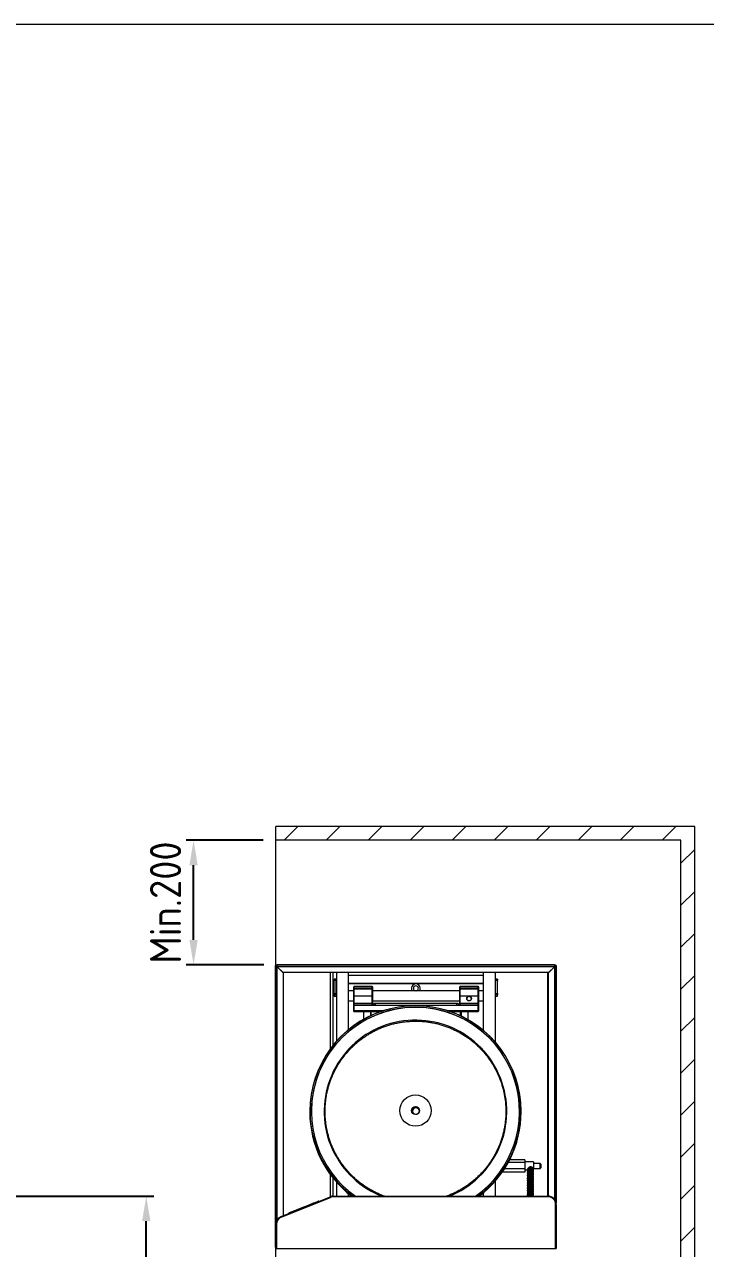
# Model space of a CAD drawing. Header units: millimetres. Extents: x 0 to 5860, y 0 to 4120.
# Drawn here: x 3118 to 4210, y 2156 to 4120 of the extents above; entities that cross this region are included whole.
import ezdxf

# ---------------------------------------------------------------- set-up
doc = ezdxf.new("R2010")
doc.units = ezdxf.units.MM
doc.layers.get('0').update_dxf_attribs({"lineweight": 15})
for name, color, linetype, lineweight in [('D', 3, 'Continuous', 13), ('F', 7, 'Continuous', 15), ('S', 4, 'Continuous', 15)]:
    doc.layers.add(name, color=color, linetype=linetype, lineweight=lineweight)
doc.styles.add('STU25', font='isocp2.shx')
doc.dimstyles.new('STU25', dxfattribs={"dimscale": 20, "dimtxt": 2.5, "dimasz": 2, "dimexe": 0.6, "dimexo": 1, "dimgap": 1, "dimtad": 1, "dimdsep": 46, "dimtxsty": 'STU25', "dimcen": 2, "dimazin": 2, "dimtfac": 1, "dimtmove": 0, "dimatfit": 3, "dimfxl": 0, "dimtolj": 1, "dimtzin": 0, "dimarcsym": 0})

# ---------------------------------------------------------------- blocks, each defined once
blk = doc.blocks.new('*D6')
at = {"layer": 'D', "color": 0, "lineweight": -2}
for p, q in [((3013.6, 2240.3), (3324.9, 2240.3)), ((3312.9, 1300.3), (3312.9, 2200.3)), ((3114.6, 1260.3), (3324.9, 1260.3))]:
    blk.add_line(p, q, dxfattribs=at)
at = {"layer": 'D', "color": 0}
for points in [[(3306.2, 2200.3), (3319.5, 2200.3), (3312.9, 2240.3)], [(3306.2, 1300.3), (3319.5, 1300.3), (3312.9, 1260.3)]]:
    blk.add_solid(points, dxfattribs=at)
at = {"layer": 'Defpoints', "color": 0}
for p in [(2993.6, 2240.3), (3312.9, 2240.3), (3094.6, 1260.3)]:
    blk.add_point(p, dxfattribs=at)
at = {"layer": 'D', "color": 0, "insert": (3267.9, 1750.3), "char_height": 50, "attachment_point": 5, "rotation": 90, "style": 'STU25'}
blk.add_mtext('\\A1;980', dxfattribs=at)
blk = doc.blocks.new('*D12')
at = {"layer": 'D', "color": 0, "lineweight": -2}
for p, q in [((3500.6, 2811.3), (3376.8, 2811.3)), ((3388.8, 2651.3), (3388.8, 2771.3)), ((3501.5, 2611.3), (3376.8, 2611.3))]:
    blk.add_line(p, q, dxfattribs=at)
at = {"layer": 'D', "color": 0}
for points in [[(3382.1, 2771.3), (3395.4, 2771.3), (3388.8, 2811.3)], [(3382.1, 2651.3), (3395.4, 2651.3), (3388.8, 2611.3)]]:
    blk.add_solid(points, dxfattribs=at)
at = {"layer": 'Defpoints', "color": 0}
for p in [(3388.8, 2811.3), (3520.6, 2811.3), (3521.5, 2611.3)]:
    blk.add_point(p, dxfattribs=at)
at = {"layer": 'D', "color": 0, "insert": (3343.8, 2711.3), "char_height": 50, "attachment_point": 5, "rotation": 90, "style": 'STU25'}
blk.add_mtext('\\A1;Min.200', dxfattribs=at)
blk = doc.blocks.new('GHSHWT')
at = {"color": 7, "linetype": 'Continuous', "lineweight": 15}
for p, q in [((3708.2, -2852.2), (3708.2, -2400.2)), ((3709.3, -2399), (3710.7, -2399)), ((3709.3, -2399), (3709.3, -2400)), ((3709.3, -2400), (3710.7, -2400)), ((3709.3, -2400.2), (3709.3, -2400)), ((3710.3, -2808.5), (3710.3, -2400.2)), ((3710.6, -2402.1), (3720.2, -2411.7)), ((4155.7, -2398.9), (3710.7, -2398.9)), ((3710.7, -2401), (3710.7, -2398.9)), ((3710.7, -2401), (4155.7, -2401)), ((3710.7, -2401.7), (3710.7, -2401)), ((4155.7, -2401.7), (3710.7, -2401.7)), ((3710.7, -2401.7), (3710.7, -2402)), ((3710.7, -2402), (4155.7, -2402)), ((3710.7, -2402.1), (3710.7, -2402)), ((3710.7, -2402.1), (3710.7, -2402.1)), ((3720.2, -2411.6), (3710.7, -2402.1)), ((3720.2, -2411.6), (3710.7, -2402.1)), ((4146.2, -2411.6), (3720.2, -2411.6)), ((4146.2, -2411.6), (3720.2, -2411.6)), ((3720.2, -2411.6), (3720.2, -2411.6)), ((3720.2, -2411.7), (3720.2, -2801.5)), ((3806.2, -2521.1), (3806.2, -2411.6)), ((3825.2, -2503), (3825.2, -2411.6)), ((4041.2, -2411.6), (4041.2, -2504)), ((4060.2, -2411.6), (4060.2, -2522.6)), ((4155.7, -2402.1), (4146.2, -2411.6)), ((4155.7, -2402.1), (4146.2, -2411.6)), ((4146.2, -2411.7), (4155.8, -2402.1)), ((4146.2, -2411.6), (4146.2, -2411.6)), ((4146.2, -2770.3), (4146.2, -2411.7)), ((4155.7, -2398.9), (4155.7, -2401)), ((4155.7, -2399), (4157.1, -2399)), ((4155.7, -2400), (4157.1, -2400)), ((4155.7, -2401), (4155.7, -2401.7)), ((4155.7, -2402), (4155.7, -2401.7)), ((4155.7, -2402), (4155.7, -2402.1)), ((4155.7, -2402.1), (4155.7, -2402.1)), ((4156.1, -2400.2), (4156.1, -2776.1)), ((4157.1, -2399), (4157.1, -2400)), ((4157.1, -2400), (4157.1, -2400.2)), ((4158.2, -2400.2), (4158.2, -2781.1)), ((3805.2, -2422.2), (3802.2, -2422.2)), ((3802.2, -2424.1), (3802.2, -2422.2)), ((3802.2, -2445.1), (3802.2, -2424.1)), ((3805.2, -2424.1), (3802.2, -2424.1)), ((3805.2, -2422.2), (3805.2, -2424.1)), ((3805.2, -2445.1), (3805.2, -2424.1)), ((3825.2, -2415.6), (4041.2, -2415.6)), ((3825.2, -2428.6), (4041.2, -2428.6)), ((4041.2, -2429.7), (3825.2, -2429.7)), ((3833.8, -2434.1), (3833.5, -2434.4)), ((3833.5, -2436.7), (3833.5, -2434.4)), ((3833.8, -2434.1), (3833.8, -2436.6)), ((3863.2, -2434.1), (3833.8, -2434.1)), ((3863.2, -2436.6), (3863.2, -2434.1)), ((3863.5, -2434.4), (3863.2, -2434.1)), ((3863.5, -2434.4), (3863.5, -2436.7)), ((4003.8, -2434.1), (4003.5, -2434.4)), ((4003.5, -2436.7), (4003.5, -2434.4)), ((4033.2, -2434.1), (4003.8, -2434.1)), ((4003.8, -2434.1), (4003.8, -2436.6)), ((4033.2, -2436.6), (4033.2, -2434.1)), ((4033.5, -2434.4), (4033.2, -2434.1)), ((4033.5, -2434.4), (4033.5, -2436.7)), ((4064.2, -2422.2), (4061.2, -2422.2)), ((4061.2, -2424.1), (4061.2, -2422.2)), ((4061.2, -2445.1), (4061.2, -2424.1)), ((4064.2, -2424.1), (4061.2, -2424.1)), ((4064.2, -2422.2), (4064.2, -2424.1)), ((4064.2, -2445.1), (4064.2, -2424.1)), ((3802.2, -2447.1), (3802.2, -2445.1)), ((3802.2, -2445.1), (3805.2, -2445.1)), ((3802.2, -2447.1), (3802.2, -2449.2)), ((3805.2, -2447.1), (3802.2, -2447.1)), ((3802.2, -2449.2), (3805.2, -2449.2)), ((3805.2, -2445.1), (3805.2, -2447.1)), ((3805.2, -2447.1), (3805.2, -2449.2)), ((3833.5, -2440.8), (3825.2, -2440.8)), ((3833.8, -2436.6), (3833.5, -2436.7)), ((3833.5, -2438.4), (3833.5, -2436.7)), ((3833.5, -2438.4), (3833.8, -2438.1)), ((3833.5, -2448.6), (3833.5, -2438.4)), ((3833.5, -2448.6), (3833.8, -2448.6)), ((3833.5, -2460.6), (3833.5, -2448.6)), ((3863.2, -2436.6), (3833.8, -2436.6)), ((3833.8, -2436.6), (3833.8, -2438.1)), ((3833.8, -2438.1), (3833.8, -2448.6)), ((3863.2, -2438.1), (3833.8, -2438.1)), ((3833.8, -2448.6), (3863.2, -2448.6)), ((3833.8, -2448.6), (3833.8, -2460.6)), ((3863.5, -2436.7), (3863.2, -2436.6)), ((3863.2, -2438.1), (3863.2, -2436.6)), ((3863.2, -2448.6), (3863.2, -2438.1)), ((3863.2, -2438.1), (3863.5, -2438.4)), ((3863.2, -2448.6), (3863.5, -2448.6)), ((3863.2, -2460.6), (3863.2, -2448.6)), ((3863.5, -2436.7), (3863.5, -2438.4)), ((3863.5, -2438.4), (3863.5, -2448.6)), ((4003.5, -2440.8), (3863.5, -2440.8)), ((3863.5, -2448.6), (3863.5, -2460.6)), ((4003.8, -2436.6), (4003.5, -2436.7)), ((4003.5, -2438.4), (4003.5, -2436.7)), ((4003.8, -2438.1), (4003.5, -2438.4)), ((4003.5, -2448.6), (4003.5, -2438.4)), ((4003.8, -2448.6), (4003.5, -2448.6)), ((4003.5, -2460.6), (4003.5, -2448.6)), ((4033.2, -2436.6), (4003.8, -2436.6)), ((4003.8, -2436.6), (4003.8, -2438.1)), ((4003.8, -2438.1), (4003.8, -2448.6)), ((4033.2, -2438.1), (4003.8, -2438.1)), ((4003.8, -2448.6), (4033.2, -2448.6)), ((4003.8, -2448.6), (4003.8, -2460.6)), ((4033.5, -2436.7), (4033.2, -2436.6)), ((4033.2, -2438.1), (4033.2, -2436.6)), ((4033.2, -2448.6), (4033.2, -2438.1)), ((4033.2, -2438.1), (4033.5, -2438.4)), ((4033.2, -2448.6), (4033.5, -2448.6)), ((4033.2, -2460.6), (4033.2, -2448.6)), ((4033.5, -2436.7), (4033.5, -2438.4)), ((4033.5, -2438.4), (4033.5, -2448.6)), ((4041.2, -2440.8), (4033.5, -2440.8)), ((4033.5, -2448.6), (4033.5, -2460.6)), ((4061.2, -2447.1), (4061.2, -2445.1)), ((4061.2, -2445.1), (4064.2, -2445.1)), ((4061.2, -2449.2), (4061.2, -2447.1)), ((4064.2, -2447.1), (4061.2, -2447.1)), ((4061.2, -2449.2), (4064.2, -2449.2)), ((4064.2, -2445.1), (4064.2, -2447.1)), ((4064.2, -2449.2), (4064.2, -2447.1)), ((3825.2, -2456.8), (3833.5, -2456.8)), ((3833.5, -2460.6), (3833.8, -2460.6)), ((3833.5, -2463.4), (3833.5, -2460.6)), ((3833.5, -2464.2), (3833.5, -2463.4)), ((3833.5, -2463.4), (3833.8, -2463.7)), ((3833.5, -2464.2), (3833.7, -2464)), ((3833.5, -2464.2), (3833.7, -2464.2)), ((3833.5, -2472.8), (3833.5, -2464.2)), ((3833.5, -2473.7), (3833.5, -2472.8)), ((3833.7, -2472.8), (3833.5, -2472.8)), ((3833.7, -2473), (3833.5, -2472.8)), ((3833.7, -2473.9), (3833.5, -2473.7)), ((3833.7, -2464), (4033.3, -2464)), ((3833.7, -2464.2), (3833.7, -2464)), ((4033.3, -2464.2), (3833.7, -2464.2)), ((3833.7, -2464.2), (3833.7, -2472.8)), ((3833.7, -2472.8), (3880.7, -2472.8)), ((3833.7, -2473), (3833.7, -2472.8)), ((3880.1, -2473), (3833.7, -2473)), ((3833.7, -2473), (3833.7, -2473.9)), ((3833.7, -2473.9), (3877.5, -2473.9)), ((3833.8, -2460.6), (3863.2, -2460.6)), ((3833.8, -2460.6), (3833.8, -2463.7)), ((3833.8, -2463.7), (3833.8, -2464)), ((3863.2, -2463.7), (3833.8, -2463.7)), ((3849.7, -2486.3), (3849.7, -2473.9)), ((3860.7, -2480.6), (3860.7, -2473.9)), ((3861.7, -2480.2), (3861.7, -2473.9)), ((3863.2, -2460.6), (3863.5, -2460.6)), ((3863.2, -2463.7), (3863.2, -2460.6)), ((3863.2, -2463.7), (3863.5, -2463.4)), ((3863.2, -2464), (3863.2, -2463.7)), ((3863.5, -2456.8), (4003.5, -2456.8)), ((3863.5, -2460.6), (3863.5, -2463.4)), ((3863.5, -2463), (3863.8, -2463)), ((3863.5, -2463), (3863.8, -2463)), ((3863.5, -2463.4), (3863.5, -2464)), ((3863.9, -2462.2), (3863.8, -2463.4)), ((3864.1, -2462), (3863.9, -2462.2)), ((3864.9, -2462), (3865.9, -2462)), ((3864.9, -2462), (3864.9, -2462.2)), ((3865.9, -2462.2), (3864.9, -2462.2)), ((3866, -2461.2), (3865.9, -2462)), ((3865.9, -2462), (3865.9, -2462.2)), ((3865.9, -2464), (3865.9, -2462.2)), ((3999, -2461.1), (3868, -2461.1)), ((3984.4, -2472.8), (4033.3, -2472.8)), ((4033.3, -2473), (3985.1, -2473)), ((3987.7, -2473.9), (4033.3, -2473.9)), ((4001, -2461.2), (4001, -2464)), ((4001, -2462), (4001.9, -2462)), ((4001.9, -2462.2), (4001, -2462.2)), ((4001.9, -2462), (4001.9, -2462.2)), ((4002.9, -2462.3), (4002.7, -2462.1)), ((4002.9, -2462.3), (4002.9, -2464)), ((4002.9, -2463), (4003.5, -2463)), ((4002.9, -2463), (4003.5, -2463)), ((4003.8, -2460.6), (4003.5, -2460.6)), ((4003.5, -2463.4), (4003.5, -2460.6)), ((4003.5, -2464), (4003.5, -2463.4)), ((4003.8, -2463.7), (4003.5, -2463.4)), ((4003.8, -2460.6), (4033.2, -2460.6)), ((4003.8, -2460.6), (4003.8, -2463.7)), ((4033.2, -2463.7), (4003.8, -2463.7)), ((4003.8, -2463.7), (4003.8, -2464)), ((4004.7, -2480.8), (4004.7, -2473.9)), ((4005.7, -2473.9), (4005.7, -2481.2)), ((4016.7, -2473.9), (4016.7, -2487)), ((4033.2, -2460.6), (4033.5, -2460.6)), ((4033.2, -2463.7), (4033.2, -2460.6)), ((4033.2, -2463.7), (4033.5, -2463.4)), ((4033.2, -2464), (4033.2, -2463.7)), ((4033.3, -2464), (4033.5, -2464.2)), ((4033.3, -2464.2), (4033.3, -2464)), ((4033.3, -2464.2), (4033.5, -2464.2)), ((4033.3, -2472.8), (4033.3, -2464.2)), ((4033.5, -2472.8), (4033.3, -2473)), ((4033.5, -2472.8), (4033.3, -2472.8)), ((4033.3, -2473), (4033.3, -2472.8)), ((4033.3, -2473.9), (4033.3, -2473)), ((4033.5, -2473.7), (4033.3, -2473.9)), ((4033.5, -2456.8), (4041.2, -2456.8)), ((4033.5, -2460.6), (4033.5, -2463.4)), ((4033.5, -2463.4), (4033.5, -2464.2)), ((4033.5, -2464.2), (4033.5, -2472.8)), ((4033.5, -2472.8), (4033.5, -2473.7)), ((3763.1, -2634), (3763.1, -2635.1)), ((4102.1, -2635.1), (4102.1, -2634)), ((4108.2, -2726.2), (4075.4, -2726.2)), ((4108.2, -2716.4), (4081.3, -2716.4)), ((4108.2, -2711.9), (4083.6, -2711.9)), ((4108.2, -2711.9), (4108.2, -2716.4)), ((4121.7, -2715.4), (4108.2, -2715.4)), ((4108.2, -2716.4), (4108.2, -2726.2)), ((4108.2, -2726.2), (4108.2, -2731.5)), ((4108.2, -2727.9), (4112.1, -2727.9)), ((4113.4, -2727.9), (4120.7, -2727.9)), ((4121.7, -2715.4), (4121.7, -2726.5)), ((4132.7, -2717.8), (4121.7, -2717.8)), ((4121.7, -2725.6), (4132.7, -2725.6)), ((4132.7, -2725.6), (4132.7, -2717.8)), ((4133.7, -2718.8), (4132.7, -2717.8)), ((4132.7, -2725.6), (4133.7, -2724.6)), ((4133.7, -2718.8), (4133.7, -2724.6)), ((3806.2, -2770.2), (3806.2, -2747.9)), ((4060.2, -2746.5), (4060.2, -2770.2)), ((4108.2, -2731.5), (4071.9, -2731.5)), ((4113.3, -2748), (4114.4, -2748.9)), ((3825.2, -2770.2), (3825.2, -2766.1)), ((4041.2, -2765.1), (4041.2, -2770.2)), ((4113.3, -2763.9), (4114.4, -2764.7)), ((3716.9, -2802.8), (3796, -2771.2)), ((3717.3, -2803.8), (3796.4, -2772.1)), ((3796.5, -2772.2), (3717.4, -2803.9)), ((3796.4, -2772.1), (3796, -2771.2)), ((4145.4, -2771.2), (3800.8, -2771.2)), ((3801.1, -2770.2), (4145, -2770.2)), ((4146.2, -2771.3), (4146.2, -2771.3)), ((4156.1, -2778.1), (4156.1, -2778.3)), ((4157.4, -2854.2), (4157.4, -2783.7)), ((4157.5, -2783.7), (4157.5, -2854.2)), ((4158.5, -2783.7), (4157.5, -2783.7)), ((4158.5, -2783.7), (4158.5, -2854.2)), ((3716.9, -2802.8), (3717.3, -2803.8)), ((3720.2, -2802.6), (3720.2, -2802.7)), ((3708.5, -2854.2), (3708.5, -2815.4)), ((3709.5, -2815.4), (3708.5, -2815.4)), ((3709.5, -2854.2), (3709.5, -2815.4)), ((3709.6, -2815.4), (3709.6, -2854.2)), ((3710.3, -2811.2), (3710.3, -2810.8)), ((3708.2, -2852.2), (3708.2, -2853.7)), ((3709.5, -2854.2), (3708.5, -2854.2)), ((3709.6, -2852.2), (3709.5, -2852.2)), ((3709.6, -2853.1), (3709.5, -2853.1)), ((3709.6, -2854.1), (3709.5, -2854.1)), ((3709.5, -2854.2), (3709.5, -2854.2)), ((3709.6, -2854.2), (4157.4, -2854.2)), ((3709.6, -2855.2), (3709.6, -2854.2)), ((4157.5, -2852.2), (4157.4, -2852.2)), ((4157.4, -2854.2), (4157.5, -2854.2)), ((4157.5, -2854.2), (4158.5, -2854.2))]:
    blk.add_line(p, q, dxfattribs=at)
at = {"color": 8, "linetype": 'Continuous', "lineweight": 15}
for p, q in [((3710.6, -2808.1), (3710.6, -2402.1)), ((3717.1, -2408.5), (3717.1, -2408.5)), ((3796.2, -2533.5), (3796.2, -2411.6)), ((3800.8, -2527.5), (3800.8, -2411.6)), ((4144.7, -2770.2), (4144.7, -2411.6)), ((4155.8, -2402.1), (4155.8, -2775.7)), ((3860.7, -2473.9), (3860.7, -2480.7)), ((3863.9, -2464), (3863.9, -2462.2)), ((3864.9, -2462.2), (3864.9, -2464)), ((3866, -2464), (3866, -2461.2)), ((3868, -2461.1), (3868, -2464)), ((3999, -2464), (3999, -2461.1)), ((4001.9, -2464), (4001.9, -2462.2)), ((4005.7, -2481.2), (4005.7, -2473.9)), ((3796.2, -2771.1), (3796.2, -2735.6)), ((3800.8, -2770.2), (3800.8, -2741.6)), ((3796.2, -2772.3), (3796.2, -2772.2)), ((4155.8, -2777.5), (4155.8, -2777.7)), ((3710.6, -2810.4), (3710.6, -2810.1)), ((3708.5, -2852.2), (3708.2, -2852.2)), ((3708.2, -2853.7), (3708.5, -2853.7)), ((3709.5, -2852.2), (3709.6, -2852.2)), ((4157.4, -2852.2), (4157.5, -2852.2))]:
    blk.add_line(p, q, dxfattribs=at)
at = {"color": 7, "linetype": 'Continuous', "lineweight": 15, "flags": 128}
for points in [[(3710.7, -2401.8), (3710.5, -2401.7), (3710.3, -2401.7)], [(3846.4, -2473.2), (3846.5, -2473.2), (3847, -2473.1), (3847.7, -2473.1), (3848.5, -2473.1), (3849.3, -2473.1), (3849.9, -2473.1), (3850.4, -2473.2), (3850.6, -2473.2), (3850.4, -2473.2), (3849.9, -2473.3), (3849.3, -2473.3), (3848.5, -2473.3), (3847.7, -2473.3), (3847, -2473.3), (3846.5, -2473.2), (3846.4, -2473.2)], [(3846.4, -2473.7), (3846.5, -2473.6), (3847, -2473.6), (3847.7, -2473.6), (3848.5, -2473.6), (3849.3, -2473.6), (3849.9, -2473.6), (3850.4, -2473.6), (3850.6, -2473.7), (3850.4, -2473.7), (3849.9, -2473.7), (3849.3, -2473.7), (3848.5, -2473.7), (3847.7, -2473.7), (3847, -2473.7), (3846.5, -2473.7), (3846.4, -2473.7)], [(4016.4, -2473.2), (4016.5, -2473.2), (4017, -2473.1), (4017.7, -2473.1), (4018.5, -2473.1), (4019.3, -2473.1), (4019.9, -2473.1), (4020.4, -2473.2), (4020.6, -2473.2), (4020.4, -2473.2), (4019.9, -2473.3), (4019.3, -2473.3), (4018.5, -2473.3), (4017.7, -2473.3), (4017, -2473.3), (4016.5, -2473.2), (4016.4, -2473.2)], [(4016.4, -2473.7), (4016.5, -2473.6), (4017, -2473.6), (4017.7, -2473.6), (4018.5, -2473.6), (4019.3, -2473.6), (4019.9, -2473.6), (4020.4, -2473.6), (4020.6, -2473.7), (4020.4, -2473.7), (4019.9, -2473.7), (4019.3, -2473.7), (4018.5, -2473.7), (4017.7, -2473.7), (4017, -2473.7), (4016.5, -2473.7), (4016.4, -2473.7)], [(3986.6, -2770.2), (3993, -2767.5), (3999.4, -2764.4), (4005.8, -2761), (4011.9, -2757.2), (4017.9, -2753.2), (4023.6, -2748.9), (4029.1, -2744.3), (4034.4, -2739.4), (4039.5, -2734.3), (4044.2, -2728.9), (4048.8, -2723.3), (4053, -2717.5), (4056.9, -2711.5), (4060.6, -2705.3), (4063.9, -2699), (4067, -2692.5), (4069.7, -2685.8), (4072, -2679), (4074.1, -2672.1), (4075.8, -2665.2), (4077.1, -2658.1), (4078.1, -2651), (4078.8, -2643.8), (4079.1, -2636.7), (4079, -2629.5), (4078.6, -2622.3), (4077.8, -2615.2), (4076.7, -2608.1), (4075.3, -2601), (4073.5, -2594.1), (4071.3, -2587.2), (4068.8, -2580.5), (4066, -2573.9), (4062.9, -2567.4), (4059.5, -2561.1), (4055.7, -2554.9), (4051.7, -2549), (4047.4, -2543.3), (4042.8, -2537.7), (4037.9, -2532.5), (4032.8, -2527.4), (4027.4, -2522.6), (4021.8, -2518.1), (4016, -2513.9), (4010, -2509.9), (4003.8, -2506.3), (3997.4, -2503), (3990.9, -2499.9), (3984.2, -2497.2), (3977.5, -2494.9), (3970.6, -2492.8), (3963.6, -2491.2), (3956.5, -2489.8), (3949.4, -2488.8), (3942.2, -2488.2), (3935, -2487.9), (3927.9, -2487.9), (3920.7, -2488.3), (3913.5, -2489.1), (3906.4, -2490.2), (3899.4, -2491.6), (3892.4, -2493.4), (3885.6, -2495.6), (3878.8, -2498.1), (3872.2, -2500.9), (3865.7, -2504), (3859.4, -2507.4), (3853.2, -2511.1), (3847.3, -2515.2), (3841.6, -2519.5), (3836, -2524.1), (3830.7, -2529), (3825.7, -2534.1), (3820.9, -2539.5), (3816.4, -2545), (3812.2, -2550.8), (3808.2, -2556.8), (3804.6, -2563), (3801.2, -2569.4), (3798.2, -2575.9), (3795.5, -2582.6), (3793.1, -2589.4), (3791.1, -2596.2), (3789.4, -2603.2), (3788, -2610.3), (3787, -2617.4), (3786.4, -2624.5), (3786.1, -2631.7), (3786.2, -2638.9), (3786.6, -2646.1), (3787.3, -2653.2), (3788.4, -2660.3), (3789.9, -2667.4), (3791.7, -2674.3), (3793.8, -2681.2), (3796.3, -2687.9), (3799.1, -2694.5), (3802.2, -2701), (3805.7, -2707.3), (3809.4, -2713.4), (3813.5, -2719.4), (3817.8, -2725.1), (3822.4, -2730.6), (3827.3, -2735.9), (3832.4, -2741), (3837.7, -2745.7), (3843.3, -2750.3), (3849.1, -2754.5), (3855.2, -2758.4), (3861.3, -2762.1), (3867.7, -2765.4), (3874.2, -2768.4), (3878.5, -2770.2)], [(4119, -2729.1), (4119, -2729.1), (4118.9, -2729.3), (4119, -2729.4), (4119, -2729.7), (4119.1, -2729.9), (4119.2, -2730)], [(3776.4, -2778.5), (3776.2, -2778.6), (3775.7, -2778.8), (3774.9, -2779.1), (3773.7, -2779.6), (3772.3, -2780.2), (3770.5, -2780.9), (3768.6, -2781.6), (3766.3, -2782.5), (3763.9, -2783.5), (3761.4, -2784.5), (3758.7, -2785.6), (3756, -2786.7), (3753.2, -2787.8), (3750.4, -2788.9), (3747.6, -2790), (3744.9, -2791.1), (3742.4, -2792.1), (3740, -2793.1), (3737.8, -2794), (3735.8, -2794.8), (3734.1, -2795.4), (3732.6, -2796), (3731.5, -2796.5), (3730.6, -2796.8), (3730.1, -2797), (3729.9, -2797.1)], [(3708.5, -2852.2), (3708.3, -2852.2), (3708.2, -2852.2)], [(3708.2, -2853.7), (3708.4, -2853.8), (3708.5, -2853.9)]]:
    blk.add_lwpolyline(points, dxfattribs=at)
at = {"color": 7, "linetype": 'Continuous', "lineweight": 15}
for centre, radius in [((4018.5, -2453.1), 3.8), ((4018.5, -2453.1), 3.5), ((3932.6, -2633), 25.1), ((3932.6, -2633), 6.4)]:
    blk.add_circle(centre, radius, dxfattribs=at)
for centre, radius, start, end in [((3709.3, -2409.7), 9.54, 83.6783, 96.3217), ((4157.2, -2409.7), 9.54, 83.6783, 96.3217), ((3806, -2418.3), 5.99, 262.1663, 271.7604), ((3933.2, -2436.8), 7, 324.6226, 215.3774), ((3933.2, -2436.9), 4, 281.3517, 258.6483), ((4060.4, -2418.3), 5.99, 268.2398, 277.8335), ((3805.3, -2426.5), 23, 262.3193, 272.3195), ((3806, -2443.3), 5.99, 262.1663, 271.7604), ((4018.5, -2453.5), 3.5, 3.3995, 176.6005), ((4060.4, -2443.3), 5.99, 268.2398, 277.8335), ((4061.1, -2426.5), 23, 267.6806, 277.6806), ((3932.4, -2634), 169.3, 89.9447, 233.5797), ((3932.4, -2634), 169, 89.9447, 233.7252), ((3932.4, -2634), 166.8, 89.9446, 234.7668), ((3932.6, -2634.4), 167, 0.087, 179.9132), ((3885.6, -2464.1), 21.9, 178.1429, 179.6422), ((3864.7, -2467.9), 5.75, 87.5044, 97.5361), ((3864.7, -2466.9), 4.9, 87.726, 97.1359), ((3867.5, -2472.6), 11.5, 87.5001, 97.554), ((3932.7, -2634), 169.3, 306.4203, 90.0553), ((3932.7, -2634), 169, 306.2748, 90.0553), ((3932.7, -2634), 166.8, 305.2332, 90.0554), ((3999.5, -2472.2), 11.1, 82.2893, 92.5598), ((4002.1, -2466.8), 4.81, 82.8115, 92.2963), ((4002.1, -2467.8), 5.56, 82.2894, 92.5665), ((3932.6, -2633.1), 6.4, 0.0404, 179.9596), ((3932.6, -2633.2), 6.4, 89.9735, 179.9694), ((3932.6, -2633.3), 6.4, 89.974, 179.9694), ((3933.2, -2632.9), 5.75, 60.0941, 0.0286), ((3933.2, -2634.2), 5.75, 6.5412, 173.4588), ((3932.6, -2633.2), 6.4, 0.0216, 90.0358), ((3932.6, -2633.3), 6.4, 0.0219, 90.0349), ((3932.3, -2635.1), 169.3, 180.0075, 232.9864), ((3932.8, -2635.1), 169.3, 307.0139, 359.9922), ((3776.9, -2779.9), 1.5, 63.6117, 111.8014), ((3785.9, -2776.8), 0.5, 74.9315, 111.8014), ((3801.1, -2783.7), 13.5, 90, 111.8014), ((3801.1, -2783.7), 12.5, 90.807, 111.8014), ((3801.3, -2783.7), 12.5, 92.6043, 112.9543), ((4145, -2783.7), 13.5, 0, 90), ((4145, -2783.7), 12.5, 0, 88.677), ((4144.9, -2783.7), 12.5, 359.9982, 87.6626), ((3722, -2815.4), 13.5, 111.8014, 180), ((3722, -2815.4), 12.5, 111.8014, 180), ((3722.1, -2815.4), 12.5, 112.1112, 179.6902), ((3721.9, -2802.5), 0.5, 111.8014, 148.6713), ((3730.5, -2798.5), 1.5, 111.8014, 159.9911)]:
    blk.add_arc(centre, radius, start, end, dxfattribs=at)
for points, knots in [([(3710.3, -2400.8), (3710.3, -2401), (3710.4, -2401.4), (3710.5, -2401.9), (3710.6, -2402.1)], [0, 0, 0, 0, 0.499936, 1, 1, 1, 1]), ([(4155.8, -2402.1), (4155.9, -2401.9), (4156.1, -2401.4), (4156.1, -2401), (4156.1, -2400.8)], [0, 0, 0, 0, 0.500064, 1, 1, 1, 1]), ([(3882.7, -2770.2), (3881.4, -2769.8), (3878, -2768.5), (3872.5, -2766.2), (3866.4, -2763.2), (3860.5, -2760), (3854.7, -2756.5), (3849.1, -2752.7), (3843.6, -2748.7), (3838.4, -2744.5), (3833.3, -2739.9), (3828.5, -2735.2), (3823.9, -2730.2), (3819.5, -2725.1), (3815.4, -2719.7), (3811.6, -2714.1), (3808, -2708.4), (3804.6, -2702.5), (3801.6, -2696.5), (3798.8, -2690.3), (3796.3, -2684), (3794.2, -2677.6), (3792.3, -2671.1), (3790.7, -2664.5), (3789.5, -2657.9), (3788.5, -2651.2), (3787.9, -2644.5), (3787.6, -2637.7), (3787.6, -2630.9), (3787.9, -2624.2), (3788.5, -2617.4), (3789.4, -2610.8), (3790.7, -2604.1), (3792.3, -2597.5), (3794.1, -2591), (3796.3, -2584.6), (3798.8, -2578.3), (3801.5, -2572.1), (3804.6, -2566.1), (3807.9, -2560.2), (3811.5, -2554.5), (3815.3, -2548.9), (3819.5, -2543.5), (3823.8, -2538.4), (3828.4, -2533.4), (3833.2, -2528.7), (3838.3, -2524.1), (3843.5, -2519.9), (3849, -2515.8), (3854.6, -2512.1), (3860.4, -2508.6), (3866.3, -2505.3), (3872.4, -2502.4), (3878.6, -2499.7), (3885, -2497.4), (3891.4, -2495.3), (3898, -2493.5), (3904.6, -2492.1), (3911.2, -2490.9), (3918, -2490.1), (3924.7, -2489.6), (3931.5, -2489.4), (3938.3, -2489.5), (3945, -2489.9), (3951.7, -2490.6), (3958.4, -2491.7), (3965.1, -2493), (3971.6, -2494.7), (3978.1, -2496.7), (3984.5, -2498.9), (3990.7, -2501.5), (3996.9, -2504.4), (4002.9, -2507.5), (4008.7, -2510.9), (4014.4, -2514.6), (4019.9, -2518.5), (4025.2, -2522.7), (4030.3, -2527.2), (4035.2, -2531.9), (4039.9, -2536.8), (4044.3, -2541.9), (4048.5, -2547.2), (4052.4, -2552.7), (4056.1, -2558.3), (4059.5, -2564.2), (4062.7, -2570.2), (4065.5, -2576.3), (4068.1, -2582.6), (4070.4, -2588.9), (4072.3, -2595.4), (4074, -2602), (4075.3, -2608.6), (4076.4, -2615.3), (4077.1, -2622), (4077.5, -2628.8), (4077.6, -2635.5), (4077.4, -2642.3), (4076.9, -2649), (4076, -2655.7), (4074.9, -2662.4), (4073.4, -2669), (4071.6, -2675.5), (4069.5, -2682), (4067.2, -2688.3), (4064.5, -2694.5), (4061.5, -2700.6), (4058.3, -2706.5), (4054.8, -2712.3), (4051, -2717.9), (4047, -2723.4), (4042.7, -2728.6), (4038.2, -2733.6), (4033.4, -2738.4), (4028.4, -2743), (4023.2, -2747.4), (4017.9, -2751.5), (4012.3, -2755.3), (4006.5, -2758.9), (4000.6, -2762.2), (3994.6, -2765.2), (3988.6, -2767.9), (3984.5, -2769.5), (3982.6, -2770.2)], [0, 0, 0, 0, 0.0051353, 0.0135007, 0.0218661, 0.0302316, 0.038597, 0.0469624, 0.0553278, 0.0636932, 0.0720587, 0.0804241, 0.0887895, 0.097155, 0.1055204, 0.1138859, 0.1222513, 0.1306168, 0.1389823, 0.1473478, 0.1557133, 0.1640788, 0.1724443, 0.1808097, 0.1891752, 0.1975407, 0.2059063, 0.2142718, 0.2226373, 0.2310029, 0.2393684, 0.2477339, 0.2560993, 0.2644649, 0.2728304, 0.2811959, 0.2895614, 0.2979269, 0.3062924, 0.3146579, 0.3230234, 0.3313888, 0.3397543, 0.3481198, 0.3564853, 0.3648506, 0.3732161, 0.3815816, 0.389947, 0.3983124, 0.4066779, 0.4150433, 0.4234087, 0.4317741, 0.4401395, 0.4485049, 0.4568703, 0.4652357, 0.4736011, 0.4819665, 0.4903319, 0.4986973, 0.5070626, 0.515428, 0.5237934, 0.5321588, 0.5405242, 0.5488896, 0.5572549, 0.5656203, 0.5739857, 0.5823512, 0.5907166, 0.5990819, 0.6074474, 0.6158128, 0.6241782, 0.6325436, 0.640909, 0.6492745, 0.6576399, 0.6660054, 0.6743708, 0.6827364, 0.6911018, 0.6994672, 0.7078328, 0.7161982, 0.7245638, 0.7329293, 0.7412947, 0.7496602, 0.7580257, 0.7663913, 0.7747567, 0.7831222, 0.7914877, 0.7998533, 0.8082188, 0.8165843, 0.8249499, 0.8333154, 0.8416808, 0.8500463, 0.8584118, 0.8667774, 0.8751428, 0.8835083, 0.8918738, 0.9002393, 0.9086048, 0.9169702, 0.9253357, 0.9337011, 0.9420666, 0.950432, 0.9587974, 0.9671628, 0.9755283, 0.9838937, 0.9922591, 1, 1, 1, 1]), ([(4121.3, -2729.5), (4121.4, -2729.4), (4121.8, -2729.1), (4122, -2728.2), (4121.9, -2727), (4121.2, -2726), (4120, -2725.1), (4118.4, -2724.6), (4116.9, -2724.5), (4115.6, -2724.6), (4114.7, -2724.9), (4113.6, -2725.6), (4112.6, -2726.7), (4112, -2727.9), (4111.9, -2729.4), (4112.1, -2730.4), (4112.4, -2731), (4112.5, -2731)], [0, 0, 0, 0, 0.015136, 0.089707, 0.164242, 0.239783, 0.320972, 0.411066, 0.508523, 0.554725, 0.593401, 0.66978, 0.7454, 0.821898, 0.901015, 0.982726, 1, 1, 1, 1]), ([(4120.8, -2733), (4121, -2733), (4121.4, -2732.6), (4121.9, -2731.8), (4122, -2730.7), (4121.6, -2729.6), (4120.7, -2728.8), (4119.4, -2728.2), (4117.9, -2728), (4116.4, -2728.2), (4114.9, -2728.7), (4113.5, -2729.6), (4112.5, -2730.8), (4112, -2732.2), (4111.9, -2733.7), (4112.3, -2734.6), (4112.5, -2735)], [0, 0, 0, 0, 0.025278, 0.099882, 0.174807, 0.249535, 0.323842, 0.397823, 0.471654, 0.545678, 0.620137, 0.695355, 0.771556, 0.84872, 0.926342, 1, 1, 1, 1]), ([(4121.8, -2727.3), (4121.8, -2727.2), (4121.9, -2726.6), (4121.5, -2725.6), (4120.7, -2724.6), (4119.6, -2723.8), (4118.1, -2723.3), (4116.6, -2723.3), (4115.1, -2723.8), (4113.7, -2724.6), (4112.7, -2725.9), (4112.2, -2727), (4112.3, -2727.6), (4112.3, -2727.6)], [0, 0, 0, 0, 0.045806, 0.143839, 0.244642, 0.344237, 0.4412, 0.539225, 0.635371, 0.741437, 0.862379, 0.990557, 1, 1, 1, 1]), ([(4113.3, -2730), (4113.2, -2729.7), (4113.1, -2729.1), (4113.3, -2728.1), (4113.7, -2727.2), (4114.5, -2726.4), (4115.3, -2725.9), (4116.1, -2725.7), (4117.1, -2725.6), (4118.4, -2725.8), (4119.6, -2726.2), (4120.5, -2726.9), (4120.8, -2727.6), (4120.8, -2728.3), (4120.5, -2728.6), (4120.4, -2728.8)], [0, 0, 0, 0, 0.072969, 0.152059, 0.232332, 0.316008, 0.396105, 0.436786, 0.486373, 0.596075, 0.699298, 0.788447, 0.867112, 0.94797, 1, 1, 1, 1]), ([(4113.3, -2733.9), (4113.3, -2733.7), (4113.1, -2733.1), (4113.2, -2732.2), (4113.6, -2731.3), (4114.4, -2730.4), (4115.5, -2729.7), (4116.7, -2729.3), (4118, -2729.2), (4119.2, -2729.4), (4120.1, -2729.8), (4120.6, -2730.4), (4120.8, -2731), (4120.7, -2731.5), (4120.3, -2732.1), (4119.8, -2732.3), (4119.7, -2732.4)], [0, 0, 0, 0, 0.042844, 0.115161, 0.188192, 0.262335, 0.337567, 0.41362, 0.490187, 0.566975, 0.643893, 0.720862, 0.798059, 0.875714, 0.952759, 1, 1, 1, 1]), ([(4114.1, -2729.3), (4113.9, -2729.2), (4113.5, -2728.8), (4113.3, -2728.3), (4113.4, -2728), (4113.4, -2728)], [0, 0, 0, 0, 0.344596, 0.92103, 1, 1, 1, 1]), ([(4120.6, -2727.4), (4120.6, -2727.5), (4120.6, -2727.8), (4120.4, -2728.2), (4120, -2728.5), (4119.9, -2728.5)], [0, 0, 0, 0, 0.157895, 0.815921, 1, 1, 1, 1]), ([(4120.8, -2737), (4121, -2736.8), (4121.6, -2736.4), (4122, -2735.5), (4122, -2734.4), (4121.4, -2733.3), (4120.4, -2732.6), (4119, -2732.1), (4117.5, -2732), (4116, -2732.2), (4114.5, -2732.9), (4113.2, -2733.8), (4112.3, -2735.1), (4111.9, -2736.5), (4112, -2737.9), (4112.4, -2738.7), (4112.5, -2739)], [0, 0, 0, 0, 0.043312, 0.118088, 0.192962, 0.267646, 0.341915, 0.415851, 0.489754, 0.563895, 0.63856, 0.71406, 0.790562, 0.867932, 0.945649, 1, 1, 1, 1]), ([(4120.9, -2740.9), (4121.1, -2740.7), (4121.7, -2740.2), (4122, -2739.2), (4121.9, -2738), (4121.1, -2737.1), (4120, -2736.4), (4118.7, -2736), (4117.1, -2736), (4115.6, -2736.3), (4114.1, -2737), (4113, -2738.1), (4112.2, -2739.4), (4111.9, -2740.9), (4112, -2742.1), (4112.4, -2742.7), (4112.5, -2742.9)], [0, 0, 0, 0, 0.061086, 0.135977, 0.210994, 0.285705, 0.359972, 0.433977, 0.508035, 0.582383, 0.657366, 0.733214, 0.810085, 0.887791, 0.965462, 1, 1, 1, 1]), ([(4120.9, -2744.9), (4120.9, -2744.9), (4121.3, -2744.7), (4121.8, -2743.9), (4122.1, -2742.8), (4121.7, -2741.7), (4120.9, -2740.8), (4119.7, -2740.2), (4118.3, -2739.9), (4116.7, -2740), (4115.2, -2740.4), (4113.8, -2741.2), (4112.7, -2742.4), (4112, -2743.7), (4111.9, -2745.2), (4112.1, -2746.3), (4112.4, -2746.8), (4112.5, -2746.9)], [0, 0, 0, 0, 0.008147, 0.082647, 0.157518, 0.232394, 0.306853, 0.380879, 0.45477, 0.52873, 0.60311, 0.678143, 0.754138, 0.831156, 0.908769, 0.986214, 1, 1, 1, 1]), ([(4120.8, -2748.9), (4121, -2748.8), (4121.5, -2748.5), (4121.9, -2747.6), (4122, -2746.5), (4121.5, -2745.4), (4120.6, -2744.6), (4119.4, -2744.1), (4117.9, -2743.9), (4116.3, -2744), (4114.8, -2744.6), (4113.5, -2745.5), (4112.5, -2746.7), (4112, -2748.1), (4111.9, -2749.5), (4112.3, -2750.4), (4112.5, -2750.9)], [0, 0, 0, 0, 0.027666, 0.102275, 0.177202, 0.251918, 0.326204, 0.400171, 0.474, 0.548028, 0.622505, 0.697744, 0.773978, 0.851165, 0.928778, 1, 1, 1, 1]), ([(4120.8, -2752.8), (4121, -2752.7), (4121.6, -2752.3), (4122, -2751.3), (4121.9, -2750.2), (4121.3, -2749.2), (4120.3, -2748.4), (4119, -2748), (4117.5, -2747.9), (4115.9, -2748.1), (4114.5, -2748.7), (4113.2, -2749.7), (4112.3, -2751), (4111.9, -2752.4), (4112, -2753.8), (4112.4, -2754.5), (4112.5, -2754.8)], [0, 0, 0, 0, 0.0455023, 0.1203142, 0.1952097, 0.2698953, 0.3441641, 0.4181147, 0.4920349, 0.5662111, 0.6409138, 0.716464, 0.7930204, 0.8704282, 0.9481581, 1, 1, 1, 1]), ([(4113.3, -2737.9), (4113.3, -2737.7), (4113.1, -2737.3), (4113.2, -2736.5), (4113.5, -2735.5), (4114.2, -2734.5), (4115.2, -2733.8), (4116.4, -2733.3), (4117.7, -2733.2), (4118.9, -2733.3), (4119.9, -2733.7), (4120.5, -2734.2), (4120.8, -2734.8), (4120.7, -2735.4), (4120.4, -2735.9), (4119.9, -2736.2), (4119.7, -2736.4)], [0, 0, 0, 0, 0.02832, 0.100573, 0.173253, 0.247028, 0.321932, 0.397714, 0.474101, 0.550765, 0.627537, 0.704474, 0.781549, 0.858751, 0.935984, 1, 1, 1, 1]), ([(4113.3, -2741.9), (4113.3, -2741.8), (4113.1, -2741.4), (4113.1, -2740.7), (4113.4, -2739.7), (4114, -2738.7), (4114.9, -2737.9), (4116.1, -2737.4), (4117.4, -2737.1), (4118.6, -2737.2), (4119.7, -2737.5), (4120.4, -2738), (4120.7, -2738.6), (4120.8, -2739.2), (4120.5, -2739.8), (4120.1, -2740.2), (4119.8, -2740.3), (4119.7, -2740.3)], [0, 0, 0, 0, 0.012586, 0.084859, 0.157412, 0.230913, 0.305572, 0.381216, 0.457492, 0.534171, 0.610928, 0.687811, 0.765079, 0.842299, 0.919398, 0.996382, 1, 1, 1, 1]), ([(4113.3, -2749.7), (4113.3, -2749.5), (4113.1, -2749), (4113.2, -2748.1), (4113.7, -2747.1), (4114.5, -2746.2), (4115.5, -2745.6), (4116.8, -2745.2), (4118, -2745.1), (4119.2, -2745.3), (4120.1, -2745.7), (4120.6, -2746.3), (4120.8, -2746.9), (4120.7, -2747.4), (4120.3, -2747.9), (4119.8, -2748.2), (4119.7, -2748.3)], [0, 0, 0, 0, 0.044592, 0.116876, 0.189886, 0.264011, 0.339215, 0.41524, 0.491769, 0.568524, 0.645392, 0.722307, 0.799514, 0.877116, 0.954082, 1, 1, 1, 1]), ([(4113.3, -2753.7), (4113.3, -2753.6), (4113.1, -2753.1), (4113.2, -2752.3), (4113.5, -2751.3), (4114.2, -2750.4), (4115.2, -2749.7), (4116.4, -2749.2), (4117.7, -2749), (4118.9, -2749.1), (4119.9, -2749.5), (4120.5, -2750.1), (4120.8, -2750.7), (4120.7, -2751.2), (4120.4, -2751.8), (4119.9, -2752.1), (4119.7, -2752.2)], [0, 0, 0, 0, 0.029798, 0.102052, 0.17476, 0.248562, 0.323494, 0.399298, 0.475707, 0.552377, 0.629171, 0.706115, 0.783164, 0.860452, 0.937676, 1, 1, 1, 1]), ([(4113.3, -2745.8), (4113.2, -2745.5), (4113.1, -2744.9), (4113.3, -2743.9), (4113.8, -2742.9), (4114.7, -2742.1), (4115.8, -2741.5), (4117.1, -2741.1), (4118.3, -2741.1), (4119.4, -2741.4), (4120.2, -2741.9), (4120.7, -2742.4), (4120.8, -2743), (4120.6, -2743.6), (4120.2, -2744.1), (4119.8, -2744.2), (4119.7, -2744.3)], [0, 0, 0, 0, 0.066374, 0.138548, 0.211551, 0.285703, 0.360876, 0.436803, 0.513135, 0.589687, 0.666241, 0.743006, 0.82036, 0.89723, 0.97389, 1, 1, 1, 1]), ([(4113.3, -2732.2), (4113.6, -2732.5), (4113.9, -2732.8), (4114.4, -2733), (4114.4, -2733)], [0, 0, 0, 0, 0.9819029, 1, 1, 1, 1]), ([(4113.3, -2736.1), (4113.4, -2736.2), (4113.6, -2736.5), (4114.1, -2736.8), (4114.4, -2737)], [0, 0, 0, 0, 0.140627, 1, 1, 1, 1]), ([(4113.3, -2740.1), (4113.5, -2740.2), (4113.8, -2740.6), (4114.2, -2740.8), (4114.5, -2741)], [0, 0, 0, 0, 0.427495, 1, 1, 1, 1]), ([(4113.3, -2744), (4113.5, -2744.3), (4113.9, -2744.6), (4114.3, -2744.9), (4114.4, -2744.9)], [0, 0, 0, 0, 0.714956, 1, 1, 1, 1]), ([(4115.7, -2732.4), (4115.4, -2732.2), (4114.6, -2731.9), (4114.1, -2731.3), (4113.9, -2731.1)], [0, 0, 0, 0, 0.507565, 1, 1, 1, 1]), ([(4115.8, -2736.4), (4115.5, -2736.2), (4114.8, -2736), (4114.2, -2735.5), (4113.9, -2735.1), (4113.9, -2735)], [0, 0, 0, 0, 0.3796631, 0.9053953, 1, 1, 1, 1]), ([(4115.8, -2740.3), (4115.6, -2740.3), (4115, -2740), (4114.3, -2739.5), (4114, -2739.1), (4113.9, -2739)], [0, 0, 0, 0, 0.2634876, 0.7749349, 1, 1, 1, 1]), ([(4115.8, -2744.3), (4115.7, -2744.3), (4115.2, -2744.1), (4114.5, -2743.6), (4114.1, -2743.1), (4113.9, -2742.9)], [0, 0, 0, 0, 0.132708, 0.642726, 1, 1, 1, 1]), ([(4115.7, -2748.3), (4115.4, -2748.1), (4114.6, -2747.7), (4114.1, -2747.2), (4113.9, -2746.9)], [0, 0, 0, 0, 0.514583, 1, 1, 1, 1]), ([(4114.1, -2730.8), (4114.5, -2731), (4115.4, -2731.4), (4117.1, -2731.5), (4118.8, -2731.1), (4120, -2730.7), (4120.5, -2730.3), (4120.5, -2730.3)], [0, 0, 0, 0, 0.201776, 0.438428, 0.705265, 0.991214, 1, 1, 1, 1]), ([(4119.5, -2729.6), (4119.4, -2729.6), (4119.1, -2729.9), (4118.1, -2730.2), (4116.7, -2730.3), (4115.6, -2730.2), (4115.2, -2730), (4115.2, -2730)], [0, 0, 0, 0, 0.020011, 0.347347, 0.68923, 0.978856, 1, 1, 1, 1]), ([(4115.7, -2733.7), (4115.8, -2733.7), (4116.2, -2733.9), (4117.3, -2734), (4118.7, -2734), (4119.4, -2733.8), (4119.7, -2733.6)], [0, 0, 0, 0, 0.011664, 0.385262, 0.757458, 1, 1, 1, 1]), ([(4115.8, -2737.6), (4115.9, -2737.7), (4116.5, -2737.9), (4117.7, -2738), (4118.9, -2737.9), (4119.5, -2737.7), (4119.7, -2737.6)], [0, 0, 0, 0, 0.101914, 0.476901, 0.850794, 1, 1, 1, 1]), ([(4115.8, -2741.6), (4116, -2741.7), (4116.8, -2741.9), (4118.1, -2742), (4119.2, -2741.8), (4119.6, -2741.6), (4119.7, -2741.6)], [0, 0, 0, 0, 0.204005, 0.577871, 0.951135, 1, 1, 1, 1]), ([(4115.8, -2745.5), (4116.2, -2745.7), (4117.1, -2745.9), (4118.5, -2745.9), (4119.3, -2745.7), (4119.7, -2745.6)], [0, 0, 0, 0, 0.300913, 0.67497, 1, 1, 1, 1]), ([(4120.9, -2756.8), (4121.1, -2756.6), (4121.7, -2756.1), (4122, -2755), (4121.8, -2753.9), (4121.1, -2752.9), (4120, -2752.2), (4118.6, -2751.9), (4117.1, -2751.8), (4115.5, -2752.2), (4114.1, -2752.9), (4112.9, -2754), (4112.1, -2755.3), (4111.9, -2756.8), (4112, -2758), (4112.4, -2758.6), (4112.5, -2758.8)], [0, 0, 0, 0, 0.064035, 0.138908, 0.213877, 0.288538, 0.362762, 0.43673, 0.510762, 0.585091, 0.660067, 0.735914, 0.812781, 0.890468, 0.968095, 1, 1, 1, 1]), ([(4120.9, -2760.8), (4120.9, -2760.8), (4121.3, -2760.5), (4121.8, -2759.8), (4122.1, -2758.7), (4121.7, -2757.6), (4120.9, -2756.7), (4119.7, -2756.1), (4118.2, -2755.8), (4116.7, -2755.9), (4115.1, -2756.3), (4113.8, -2757.1), (4112.7, -2758.3), (4112, -2759.6), (4111.9, -2761.1), (4112.1, -2762.2), (4112.4, -2762.7), (4112.5, -2762.7)], [0, 0, 0, 0, 0.010731, 0.085249, 0.160119, 0.234988, 0.30944, 0.383457, 0.457347, 0.531317, 0.605716, 0.680779, 0.756809, 0.833857, 0.911489, 0.988906, 1, 1, 1, 1]), ([(4120.8, -2764.7), (4121, -2764.6), (4121.5, -2764.3), (4121.9, -2763.4), (4122, -2762.3), (4121.5, -2761.3), (4120.6, -2760.4), (4119.3, -2759.9), (4117.8, -2759.7), (4116.3, -2759.9), (4114.8, -2760.5), (4113.5, -2761.4), (4112.5, -2762.6), (4111.9, -2764), (4111.9, -2765.4), (4112.3, -2766.3), (4112.5, -2766.7)], [0, 0, 0, 0, 0.030032, 0.104644, 0.179575, 0.254284, 0.328555, 0.402507, 0.476338, 0.550372, 0.624871, 0.700137, 0.7764, 0.853617, 0.93122, 1, 1, 1, 1]), ([(4120.9, -2768.7), (4121.1, -2768.5), (4121.6, -2768.1), (4122, -2767.1), (4121.9, -2766), (4121.3, -2765), (4120.3, -2764.2), (4118.9, -2763.8), (4117.4, -2763.7), (4115.9, -2764), (4114.4, -2764.6), (4113.2, -2765.6), (4112.3, -2766.9), (4111.9, -2768.3), (4112, -2769.7), (4112.4, -2770.4), (4112.5, -2770.7)], [0, 0, 0, 0, 0.047663, 0.122514, 0.197433, 0.272125, 0.346399, 0.420368, 0.494311, 0.568522, 0.643268, 0.718872, 0.795486, 0.872932, 0.95068, 1, 1, 1, 1]), ([(4121.8, -2770.2), (4121.8, -2770), (4121.7, -2769.5), (4121.1, -2768.7), (4120, -2768.1), (4118.6, -2767.7), (4117, -2767.7), (4115.5, -2768.1), (4114.1, -2768.8), (4113.1, -2769.6), (4112.8, -2770.1), (4112.8, -2770.2)], [0, 0, 0, 0, 0.061363, 0.190919, 0.319734, 0.448109, 0.576617, 0.705656, 0.835835, 0.967538, 1, 1, 1, 1]), ([(4113.3, -2757.7), (4113.3, -2757.6), (4113.1, -2757.3), (4113.1, -2756.5), (4113.4, -2755.5), (4114, -2754.6), (4115, -2753.8), (4116.1, -2753.2), (4117.4, -2753), (4118.6, -2753.1), (4119.7, -2753.4), (4120.4, -2753.9), (4120.8, -2754.5), (4120.8, -2755.1), (4120.5, -2755.6), (4120.1, -2756), (4119.7, -2756.2), (4119.7, -2756.2)], [0, 0, 0, 0, 0.013696, 0.085946, 0.158471, 0.231964, 0.306603, 0.382232, 0.45848, 0.535129, 0.61185, 0.688715, 0.765947, 0.843082, 0.920195, 0.99714, 1, 1, 1, 1]), ([(4113.3, -2765.6), (4113.3, -2765.4), (4113.1, -2764.8), (4113.2, -2763.9), (4113.7, -2762.9), (4114.5, -2762.1), (4115.5, -2761.4), (4116.8, -2761), (4118, -2760.9), (4119.2, -2761.1), (4120.1, -2761.6), (4120.6, -2762.1), (4120.8, -2762.7), (4120.7, -2763.3), (4120.3, -2763.8), (4119.8, -2764), (4119.7, -2764.1)], [0, 0, 0, 0, 0.046328, 0.118581, 0.191579, 0.265685, 0.340865, 0.416872, 0.493367, 0.570094, 0.646915, 0.723784, 0.801019, 0.87855, 0.95545, 1, 1, 1, 1]), ([(4113.3, -2769.6), (4113.3, -2769.4), (4113.1, -2769), (4113.2, -2768.1), (4113.5, -2767.1), (4114.2, -2766.2), (4115.3, -2765.5), (4116.5, -2765), (4117.7, -2764.9), (4118.9, -2765), (4119.9, -2765.4), (4120.5, -2765.9), (4120.8, -2766.5), (4120.7, -2767.1), (4120.4, -2767.7), (4119.9, -2767.9), (4119.7, -2768.1)], [0, 0, 0, 0, 0.031243, 0.103509, 0.176249, 0.250082, 0.325049, 0.400876, 0.477312, 0.553996, 0.63082, 0.707773, 0.784808, 0.862192, 0.939399, 1, 1, 1, 1]), ([(4113.3, -2761.7), (4113.2, -2761.3), (4113.1, -2760.7), (4113.3, -2759.7), (4113.8, -2758.7), (4114.7, -2757.9), (4115.8, -2757.3), (4117.1, -2757), (4118.3, -2757), (4119.4, -2757.2), (4120.3, -2757.7), (4120.7, -2758.3), (4120.8, -2758.9), (4120.6, -2759.5), (4120.2, -2759.9), (4119.8, -2760.1), (4119.7, -2760.1)], [0, 0, 0, 0, 0.067412, 0.139592, 0.212604, 0.286766, 0.361952, 0.437878, 0.514212, 0.590754, 0.667294, 0.744086, 0.821417, 0.898236, 0.974911, 1, 1, 1, 1]), ([(4113.3, -2752), (4113.4, -2752), (4113.6, -2752.4), (4114.1, -2752.6), (4114.4, -2752.8)], [0, 0, 0, 0, 0.180106, 1, 1, 1, 1]), ([(4113.3, -2755.9), (4113.5, -2756.1), (4113.8, -2756.5), (4114.2, -2756.7), (4114.5, -2756.8)], [0, 0, 0, 0, 0.462929, 1, 1, 1, 1]), ([(4113.3, -2759.9), (4113.6, -2760.1), (4113.9, -2760.5), (4114.3, -2760.7), (4114.4, -2760.8)], [0, 0, 0, 0, 0.751756, 1, 1, 1, 1]), ([(4113.3, -2767.8), (4113.4, -2767.9), (4113.7, -2768.3), (4114.1, -2768.5), (4114.4, -2768.7)], [0, 0, 0, 0, 0.2186975, 1, 1, 1, 1]), ([(4115.8, -2752.2), (4115.5, -2752.1), (4114.8, -2751.8), (4114.2, -2751.3), (4113.9, -2750.9), (4113.9, -2750.9)], [0, 0, 0, 0, 0.390404, 0.914911, 1, 1, 1, 1]), ([(4115.8, -2756.2), (4115.6, -2756.1), (4115, -2755.9), (4114.3, -2755.4), (4114, -2754.9), (4113.9, -2754.8)], [0, 0, 0, 0, 0.273009, 0.784313, 1, 1, 1, 1]), ([(4115.8, -2760.2), (4115.7, -2760.1), (4115.2, -2760), (4114.5, -2759.5), (4114.1, -2759), (4113.9, -2758.8)], [0, 0, 0, 0, 0.140766, 0.650308, 1, 1, 1, 1]), ([(4115.7, -2764.1), (4115.3, -2763.9), (4114.6, -2763.6), (4114.1, -2763), (4113.9, -2762.8)], [0, 0, 0, 0, 0.521516, 1, 1, 1, 1]), ([(4115.8, -2768.1), (4115.5, -2767.9), (4114.8, -2767.6), (4114.2, -2767.1), (4113.9, -2766.8), (4113.9, -2766.7)], [0, 0, 0, 0, 0.400884, 0.924314, 1, 1, 1, 1]), ([(4115.7, -2761.4), (4116.2, -2761.5), (4117.1, -2761.8), (4118.5, -2761.8), (4119.3, -2761.5), (4119.7, -2761.4)], [0, 0, 0, 0, 0.315302, 0.688918, 1, 1, 1, 1]), ([(4115.8, -2749.5), (4115.8, -2749.5), (4116.3, -2749.8), (4117.4, -2749.9), (4118.7, -2749.9), (4119.4, -2749.6), (4119.7, -2749.5)], [0, 0, 0, 0, 0.022923, 0.397273, 0.770274, 1, 1, 1, 1]), ([(4115.8, -2753.5), (4115.9, -2753.5), (4116.6, -2753.8), (4117.8, -2753.8), (4119, -2753.8), (4119.5, -2753.5), (4119.7, -2753.5)], [0, 0, 0, 0, 0.113375, 0.488336, 0.862255, 1, 1, 1, 1]), ([(4115.8, -2757.4), (4116.1, -2757.5), (4116.8, -2757.8), (4118.2, -2757.8), (4119.2, -2757.7), (4119.7, -2757.5), (4119.7, -2757.5)], [0, 0, 0, 0, 0.215701, 0.589465, 0.962666, 1, 1, 1, 1]), ([(4115.8, -2765.4), (4115.8, -2765.4), (4116.3, -2765.6), (4117.4, -2765.7), (4118.8, -2765.7), (4119.4, -2765.4), (4119.7, -2765.4)], [0, 0, 0, 0, 0.034295, 0.409307, 0.783021, 1, 1, 1, 1]), ([(3800.8, -2771.2), (3800.8, -2771.1), (3800.8, -2770.8), (3800.9, -2770.5), (3801, -2770.3), (3801, -2770.2), (3801.1, -2770.2)], [0, 0, 0, 0, 0.250025, 0.500038, 0.750018, 1, 1, 1, 1]), ([(4114.3, -2770.2), (4114.6, -2770), (4115.1, -2769.6), (4116.2, -2769.1), (4117.4, -2768.9), (4118.7, -2768.9), (4119.7, -2769.2), (4120.4, -2769.7), (4120.6, -2770.1), (4120.6, -2770.2)], [0, 0, 0, 0, 0.109965, 0.261741, 0.414772, 0.568583, 0.722537, 0.87681, 1, 1, 1, 1]), ([(4115.8, -2769.3), (4116, -2769.4), (4116.6, -2769.6), (4117.8, -2769.7), (4119, -2769.6), (4119.6, -2769.4), (4119.7, -2769.3)], [0, 0, 0, 0, 0.124921, 0.499806, 0.873665, 1, 1, 1, 1]), ([(4145, -2770.2), (4145, -2770.2), (4145.1, -2770.3), (4145.2, -2770.5), (4145.3, -2770.8), (4145.3, -2771.1), (4145.4, -2771.2)], [0, 0, 0, 0, 0.249984, 0.499969, 0.749975, 1, 1, 1, 1])]:
    blk.add_open_spline(points, degree=3, knots=knots, dxfattribs=at)

msp = doc.modelspace()

# ---------------------------------------------------------------- hatches: boundary and pattern name
at = {"layer": 'D'}
h = msp.add_hatch(dxfattribs=at)
h.set_pattern_fill('ANSI31', color=2, scale=15, style=0)
h.set_pattern_definition([(45, (-187.86, 4275.52), (-33.67596, 33.67596), [])])
h.paths.add_polyline_path([(3520.6, 2833.51), (3520.6, 2811.29), (4170.596, 2811.29), (4170.596, 1260.293), (3520.6, 1260.293), (3520.6, 1238.071), (4192.819, 1238.071), (4192.819, 2833.51)])

# ---------------------------------------------------------------- linework, layer by layer
at = {"layer": 'F', "color": 6}
msp.add_lwpolyline([(0, 4120), (0, 0), (5860, 0), (5860, 4120)], close=True, dxfattribs=at)
at = {"layer": 'S', "linetype": 'Continuous'}
for p, q in [((3520.6, 1238.071), (3520.6, 2833.51)), ((4192.819, 2833.51), (3520.6, 2833.51)), ((4192.819, 1238.071), (4192.819, 2833.51)), ((4170.596, 2811.29), (3520.6, 2811.29)), ((4170.596, 1260.293), (4170.596, 2811.29))]:
    msp.add_line(p, q, dxfattribs=at)

# ---------------------------------------------------------------- block references
at = {"layer": 'D', "color": 2}
msp.add_blockref('GHSHWT', (-187.858, 5010.518), dxfattribs=at)

# ---------------------------------------------------------------- dimensions: what is measured, and where the dimension line sits
at = {"layer": 'D'}
dim = msp.add_linear_dim(base=(3388.765, 2811.29), p1=(3521.45, 2611.293), p2=(3520.6, 2811.29), angle=90, text='Min.<>', dimstyle='STU25', dxfattribs=at)
dim.commit()
dim.dimension.update_dxf_attribs({"geometry": '*D12', "text_midpoint": (3388.765, 2711.291), "dimtype": 160})
dim = msp.add_linear_dim(base=(3312.859, 2240.293), p1=(3094.618, 1260.293), p2=(2993.611, 2240.293), angle=90, dimstyle='STU25', dxfattribs=at)
dim.commit()
dim.dimension.update_dxf_attribs({"geometry": '*D6', "text_midpoint": (3267.859, 1750.293)})

doc.saveas('drawing.dxf')
